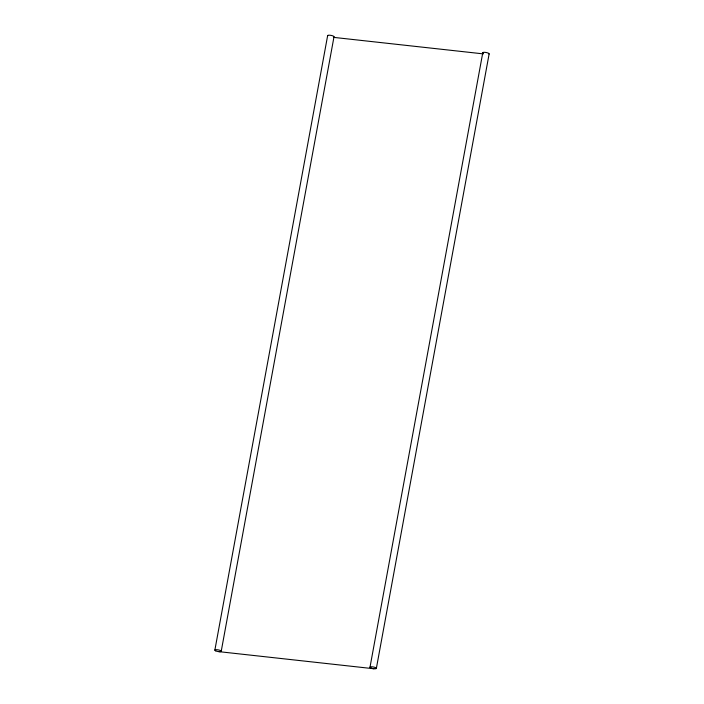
<?xml version="1.0" encoding="UTF-8"?>
<svg xmlns="http://www.w3.org/2000/svg" width="704" height="704" viewBox="0 0 704 704"><rect width="100%" height="100%" fill="white"/><g stroke="black" fill="none" stroke-linecap="round" stroke-linejoin="round"><path stroke-width="1.06" d="M214.861 650.118L327.642 35.622M221.223 651.262L334.004 36.775M369.996 667.225L482.777 52.738M376.358 668.378L489.139 53.882M333.722 37.382L483.384 53.891M218.759 651.631L373.886 668.747M483.138 53.222A3.23 0.827 10.4 0 1 485.654 52.422A3.23 0.827 10.4 0 1 488.998 54.076M327.721 35.86A3.23 0.827 10.4 0 1 331.355 35.455A3.23 0.827 10.4 0 1 333.52 37.11M370.841 667.973A3.23 0.827 10.4 0 0 376.218 668.571A3.23 0.827 10.4 0 0 372.46 666.855A3.23 0.827 10.4 0 0 370.841 667.973M215.714 650.866A3.23 0.827 10.4 0 0 221.091 651.455A3.23 0.827 10.4 0 0 217.334 649.748A3.23 0.827 10.4 0 0 215.714 650.866"/></g></svg>
